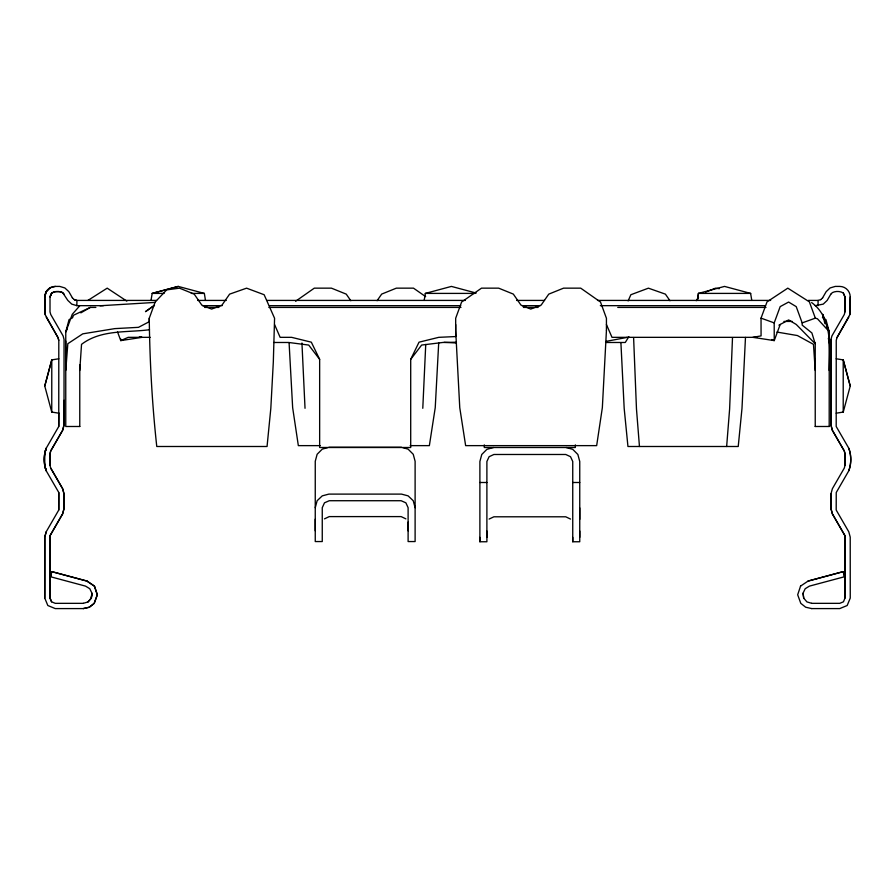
<?xml version="1.0" encoding="UTF-8"?>
<svg xmlns="http://www.w3.org/2000/svg" width="895" height="895" viewBox="0 0 895 895"><rect width="100%" height="100%" fill="white"/><g stroke="black" fill="none" stroke-linecap="round" stroke-linejoin="round"><path stroke-width="1.34" d="M83.313 608.589L55.255 608.589L47.827 605.512L44.75 598.084L44.795 537.112L46.16 531.854L58.757 510.038L58.801 492.518L46.16 470.703L44.75 465.445L44.75 453.564L46.16 448.317L58.757 426.49L58.801 412.953M83.313 603.342L55.255 603.342L51.541 601.798L50.008 598.084L50.042 535.702L62.65 513.875L64.015 508.628L64.048 493.928L62.605 488.681L50.713 468.074L50.008 465.445L50.042 453.564L50.713 450.935L62.605 430.338L64.015 425.08L64.06 400.278M149.252 318.262C149.778 361.077 152.094 403.913 156.77 446.493L267.057 446.493L270.816 408.422L273.322 361.882L274.575 318.262L264.137 294.724L246.584 288.168L229.601 294.142L221.96 305.139L211.623 309.077L201.834 305.117L194.193 294.108L179.515 288.168L166.649 289.879L155.182 302.029L149.252 318.262L149.252 321.697L138.49 327.335L114.784 328.622L82.754 333.846L67.83 343.702L65.76 370.452M315.253 530.824L315.253 519.167M408.109 530.824L408.109 507.7L405.882 502.822L401.105 500.719L329.259 500.719L324.482 502.822L322.256 507.7L322.256 541.553L315.253 541.553L315.253 461.283L317.132 454.28L322.256 449.145L327.548 447.668M566.132 447.5L572.744 449.346L577.868 454.481L579.747 461.484L579.747 541.755L572.744 541.755L572.744 461.484L570.518 456.696L565.741 454.481L493.895 454.481L489.117 456.696L486.891 461.484L486.891 541.755L479.888 541.755L479.888 537.358M486.891 537.358L486.891 531.026M572.744 541.755L572.744 537.358M579.747 537.358L579.747 531.026M579.747 519.368L579.747 507.901M829.195 370.452C829.609 347.685 832.719 317.781 811.631 302.577M811.687 608.589L839.745 608.589L847.173 605.512L850.25 598.084L850.216 537.112L848.807 531.854L836.198 510.038L836.243 492.518L848.84 470.703A33.204 33.204 0 0 0 848.84 448.317L836.198 426.49L836.243 340.346L836.948 337.717L849.836 314.637L850.216 296.916A10.505 10.505 0 0 0 839.745 286.411L835.259 286.411L830.09 287.955L826.163 291.658L822.628 297.789M849.836 314.637L850.25 296.916M120.803 339.082L120.758 340.603L142.07 337.337L139.351 336.856M732.502 337.56L729.615 409.049L726.65 446.493M745.479 337.426L741.989 408.422L738.23 446.493L627.943 446.493L624.184 408.422L620.917 342.863M425.74 344.418L422.787 408.299M438.707 342.875L435.238 407.672L429.365 445.632L410.156 445.632M79.767 370.452L81.534 344.34C101.113 329.416 126.575 332.739 149.487 329.729M65.727 341.04L65.794 369.12M88.046 601.921L91.312 598.14L91.928 593.217L91.268 598.14L88.046 601.921L83.269 603.342M91.312 598.14L91.961 593.217L89.78 588.72L85.54 586.124L50.4 576.716L51.798 571.636L86.938 581.056M151.02 300.418L152.172 293.403L178.228 286.411L204.351 293.403L205.47 300.418M424.174 300.418L425.338 293.403L451.416 286.411L476.207 293.057M751.778 300.418L750.625 293.403L724.536 286.411L698.447 293.403L697.328 300.418L698.492 293.403M315.253 507.7L317.132 500.719L322.256 495.864L328.868 494.107L401.497 494.107L408.109 495.864L413.233 500.719L415.112 507.7M58.757 426.49L58.801 340.346L58.052 337.717L45.164 314.637L44.75 296.916L46.16 291.658L50.008 287.821L55.255 286.411L59.741 286.411L64.865 287.955L68.837 291.658L72.372 297.789M45.209 314.637L44.784 296.916L46.16 291.658L50.008 287.821M58.801 413.188L51.753 412.069L44.75 385.98L51.753 359.891L58.801 358.783M44.795 385.98L51.787 359.891L51.753 412.069M44.75 453.564L46.16 448.317A33.204 33.204 0 0 0 46.193 470.703L44.75 465.445M46.193 531.854L44.75 537.112L44.75 598.084M51.753 571.636L50.4 576.716L51.798 571.636L86.904 581.056L94.478 586.135M811.687 603.342L839.745 603.342L843.459 601.798L844.992 598.084L844.992 535.702L832.361 513.875L830.952 508.628L830.952 493.928L832.395 488.681L844.298 468.074L844.992 465.445L844.992 453.564L844.287 450.935L832.361 430.338L830.952 425.08L830.952 339.44L831.947 335.882L844.298 314.492L844.992 311.863L844.992 296.916L843.303 292.956A11.881 11.881 0 0 0 832.372 292.609L830.717 294.287M836.198 413.188L843.247 412.069L850.25 385.98L843.247 359.891L836.198 358.783M800.555 586.135L797.68 594.772L800.79 603.342L805.668 607.213L811.731 608.589M780.216 324.46L774.242 340.603L752.93 337.337L761.074 335.893L761.041 318.139L767.026 301.872L787.801 288.156L809.382 301.872L815.345 318.15L817.448 318.777L828.032 330.356M771.759 339.507L774.242 340.603L774.197 322.894L780.183 306.627L788.607 302.051L796.214 306.627L802.177 322.894L802.177 325.109L811.899 332.974L815.177 343.702L796.248 324.46L788.64 319.929L778.896 325.176M64.283 294.287L62.594 292.609L59.696 291.658L55.255 291.658L51.697 292.956L50.008 296.916L50.008 311.863L50.746 314.492L63.097 335.882L64.06 339.44L64.015 425.08L62.639 430.338L50.746 450.935L50.042 453.564L50.008 465.445M51.731 292.956L50.008 296.916L51.742 292.956A11.881 11.881 0 0 1 62.639 292.609L67.83 300.418L71.757 304.121L76.925 305.665L103.406 305.665M628.122 300.921L630.863 294.724L648.416 288.168L665.399 294.142L669.986 300.742M66.924 329.539L65.805 331.933L72.282 314.29L79.644 305.922M72.473 317.58L73.58 315.197L90.328 307.421L95.855 307.421M274.575 324.561L280.135 337.337L291.613 337.337L311.326 342.181L319.649 359.342L319.649 447.5L410.704 447.5L410.704 359.342L419.028 342.181L438.74 337.337L455.734 336.554L455.678 324.538M830.75 294.287L827.17 300.418L823.243 304.121L815.278 305.665M836.903 337.717L848.807 317.11M628.872 336.677L625.258 342.483L606.251 342.483M377.086 300.709L381.673 294.097L396.34 288.156L413.501 288.156L425.651 296.637M696.221 300.709L698.514 297.408M410.704 359.342L421.634 345.067L442.689 342.483L456.472 342.214M820.659 299.646L822.662 297.789M154.387 305.34L145.482 311.65L154.477 305.307M295.607 301.257L314.29 288.156L331.441 288.156L346.253 294.142L350.818 300.731M800.522 586.135L808.107 581.056L843.247 571.636L844.6 576.716L809.427 586.124L805.187 588.72L803.039 593.217L803.688 598.14L806.954 601.921L811.731 603.342M87.889 300.429L107.199 288.156L126.821 301.112M72.584 317.635L69.038 319.683L65.76 331.933L65.76 426.49L79.823 426.49M80.841 312.87L90.272 307.421M324.482 518.865L329.259 516.594L401.105 516.594L405.882 518.865M489.117 519.066L493.895 516.795L565.741 516.795L570.518 519.066M705.707 292.128L715.485 288.168L719.345 288.682M802.177 322.894L815.345 318.15M808.297 300.418L818.119 300.418L820.704 299.646M493.503 447.5L486.891 449.346L481.767 454.481L479.888 461.484L479.888 541.755M178.262 286.411L152.172 293.403L164.098 293.403M808.062 581.056L843.202 571.636L844.6 576.716M606.128 341.375L627.44 337.337M154.813 302.432L99.994 305.766M843.269 292.956L844.958 296.916L844.958 311.863M191.34 293.403L204.306 293.403M425.293 293.403L474.976 293.403M698.447 293.403L750.659 293.403M156.569 300.418L76.88 300.418L74.296 299.646L76.892 300.418L76.88 305.665M197.627 300.418L226.278 300.418M266.71 300.418L465.344 300.418M516.572 300.418L544.529 300.418M597.524 300.418L770.662 300.418M202.505 305.665L222.049 305.665M269.507 305.665L460.78 305.665M522.154 305.665L540.3 305.665M600.321 305.665L765.08 305.665M204.586 307.421L218.951 307.421M268.847 307.421L460.97 307.421M523.407 307.421L538.141 307.421M617.763 307.421L765.986 307.421M783.919 321.428L792.276 321.428M150.181 337.337L128.209 337.337L120.758 340.603L117.536 331.911M757.181 337.337L612.001 337.337L606.43 324.538M273.814 342.483L288.749 342.483L308.719 345.067L319.649 359.342M815.177 426.49L829.24 426.49M320.197 445.632L298.337 445.632L292.654 407.672L289.096 342.875M328.868 447.276L401.497 447.276M479.888 482.494L486.891 482.494M572.744 482.494L579.747 482.494M444.043 342.326L456.26 342.975M776.938 332.067L797.411 335.547L813.465 344.34L815.233 370.452M402.817 447.668L408.109 449.145L413.233 454.28L415.112 461.283L415.112 541.553L408.109 541.553L408.109 522.109M761.041 318.139L774.197 322.894M822.415 317.635L825.962 319.683L829.24 331.933L829.195 426.49M86.893 581.056L94.445 586.135L97.32 594.772L94.21 603.342L89.332 607.213L83.28 608.589L89.377 607.213L94.21 603.342L97.32 594.772L94.445 586.135M72.338 297.789L74.341 299.646M46.193 317.11L58.097 337.717L58.757 340.346M50.702 468.074L62.65 488.681L64.015 493.928L64.015 508.628L62.605 513.875L50.008 535.702L50.042 598.084L51.586 601.798M826.409 325.959L829.195 331.933L822.718 314.29L824.899 323.654M850.205 385.98L843.213 359.891L843.213 412.069M828.334 338.355L829.587 343.702M803.072 593.217L803.732 598.14M639.455 446.493L636.479 409.037L633.604 337.538M305.027 408.299L301.939 343.02M844.958 465.445L844.958 453.564L844.253 450.935L832.395 430.338L830.985 425.08L830.985 339.44M844.958 598.084L844.958 535.702L832.395 513.875L830.985 508.628L830.985 493.928M818.075 300.418L818.075 305.665M815.233 342.942L815.233 426.49M575.351 444.904L575.351 447.5L484.296 447.5L484.296 444.904M79.767 364.959L79.767 426.49M58.757 492.518L58.757 510.038M848.796 448.317A65.19 46.093 0 0 1 848.796 470.703M44.795 296.916A10.505 10.505 0 0 1 55.3 286.411M46.16 470.703A65.19 46.093 0 0 1 46.16 448.317M606.43 330.535L602.346 407.672L596.663 445.632L465.635 445.632L459.761 407.672L455.678 330.535L455.678 318.262L461.607 302.029L481.499 288.156L498.66 288.156L513.327 294.097L520.979 305.117L530.757 309.077L541.128 305.117L548.747 294.142L563.559 288.156L580.71 288.156L600.5 302.029L606.43 318.262L606.43 330.535"/></g></svg>
